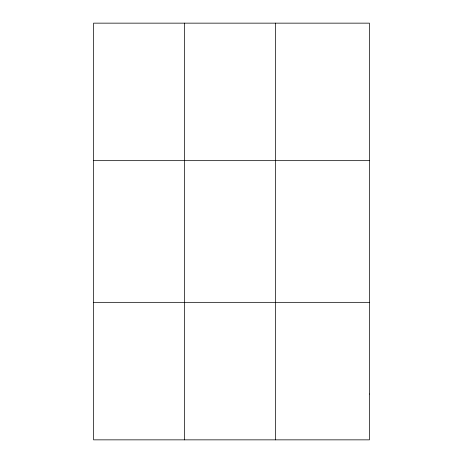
<?xml version="1.0" encoding="UTF-8"?>
<svg xmlns="http://www.w3.org/2000/svg" width="463" height="463" viewBox="0 0 463 463"><rect width="100%" height="100%" fill="white"/><g stroke="black" fill="none" stroke-linecap="round" stroke-linejoin="round"><path stroke-width="0.69" d="M184.604 439.85L184.604 23.15M275.635 439.85L275.635 23.15M93.578 160.661L369.422 160.661M93.578 302.339L369.422 302.339M369.422 394.013L369.422 439.85L93.578 439.85L93.578 23.15L369.422 23.15L369.422 394.013"/></g></svg>
